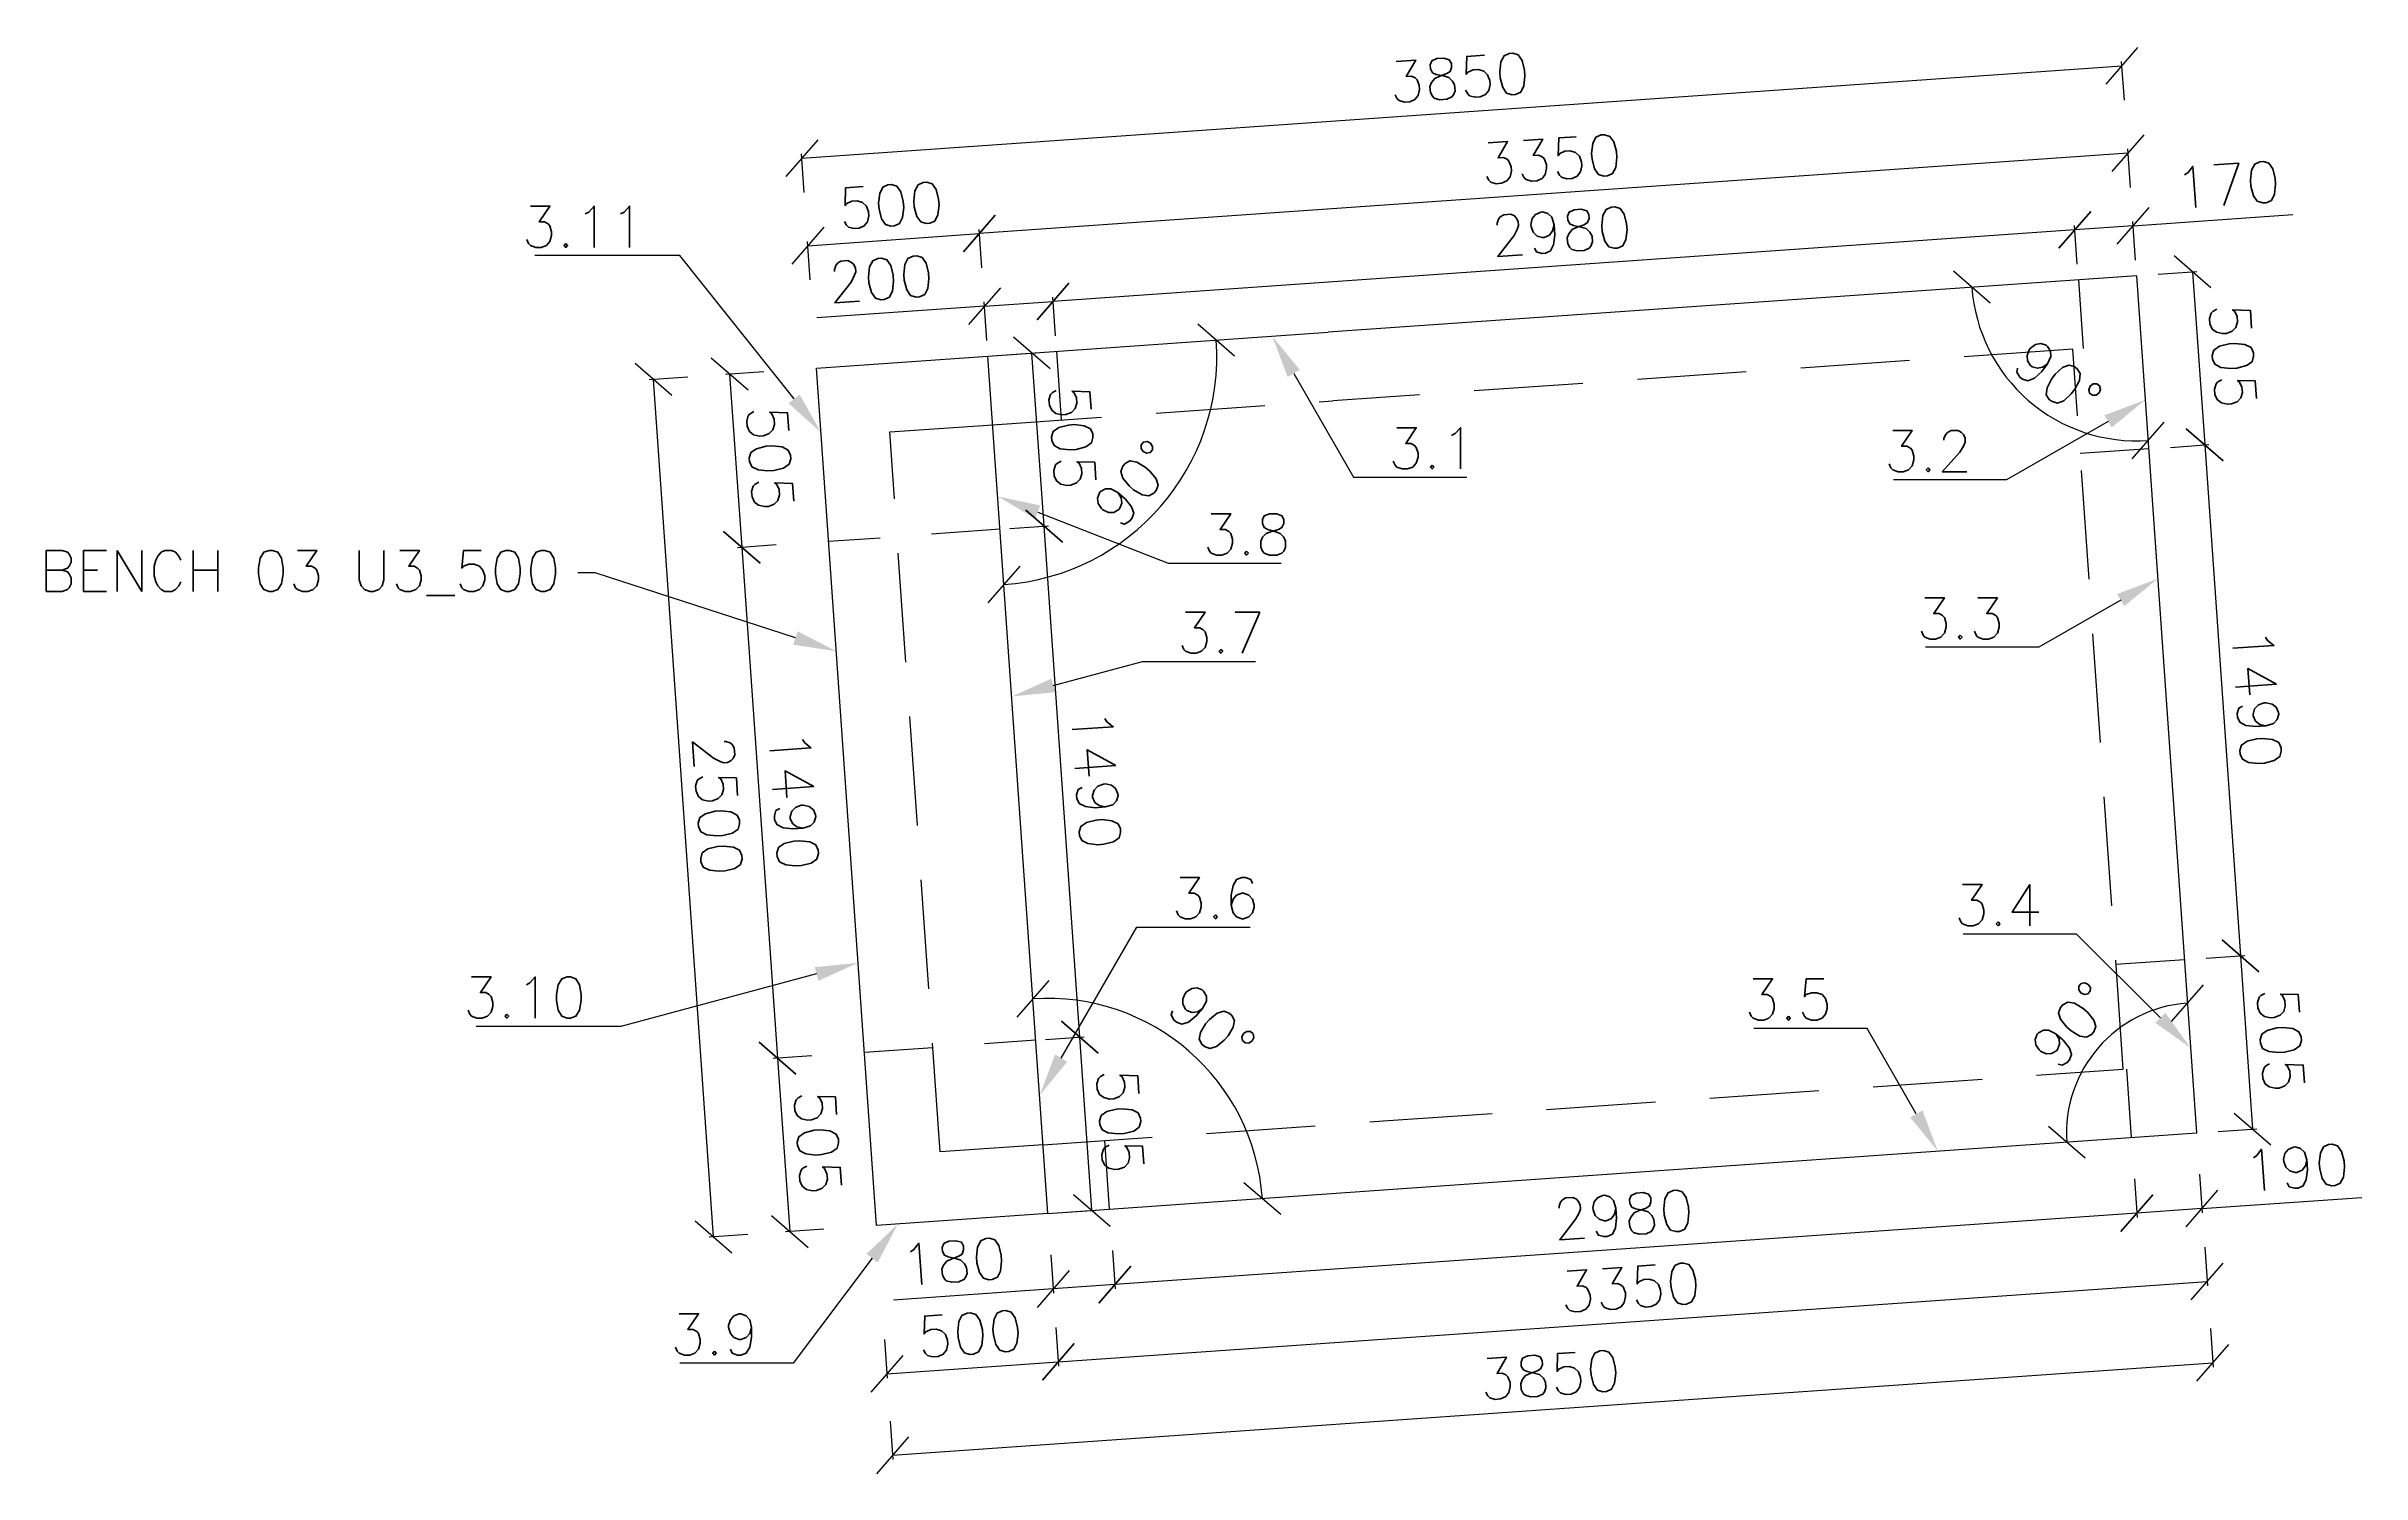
# Model space of a CAD drawing. Header units: millimetres. Extents: x 5046 to 103012, y -15969 to 47766.
# Drawn here: x 78505 to 85241, y 43613 to 47766 of the extents above; entities that cross this region are included whole.
import ezdxf
from ezdxf import colors
from ezdxf.entities.mleader import LeaderData, LeaderLine
from ezdxf.math import Vec2, Vec3

# ---------------------------------------------------------------- set-up
doc = ezdxf.new("R2010")
doc.units = ezdxf.units.MM
doc.linetypes.add('HIDDEN2', pattern=[4.7625, 3.175, -1.5875])
doc.layers.get('0').update_dxf_attribs({"lineweight": 0})
doc.layers.get('Defpoints').update_dxf_attribs({"lineweight": 0})
doc.layers.add('DIM', color=3, linetype='Continuous', lineweight=0)
for name, color, linetype in [('L_KS2 350', 150, 'Continuous'), ('L_KS2 550-350', 190, 'Continuous'), ('L_KS_inderside', 40, 'HIDDEN2'), ('L_U3 Bench', 1, 'Continuous'), ('Profil główny', 7, 'Continuous')]:
    doc.layers.add(name, color=color, linetype=linetype)
doc.styles.add('Skala 1-50', font='simplex.shx', dxfattribs={"height": 120})
doc.dimstyles.new('Skala 1-50', dxfattribs={"dimtxt": 12, "dimasz": 100, "dimexe": 12.5, "dimexo": 0.625, "dimgap": 40, "dimtad": 1, "dimdec": 0, "dimtxsty": 'Skala 1-50', "dimblk": 'OBLIQUE', "dimcen": 2.5, "dimadec": 0, "dimazin": 0, "dimtfac": 1, "dimtdec": 0, "dimtmove": 0, "dimatfit": 3, "dimldrblk": 'OBLIQUE', "dimfxl": 100, "dimfxlon": 1, "dimarcsym": 0})

# ---------------------------------------------------------------- blocks, each defined once
blk = doc.blocks.new('_Oblique')
at = {"color": 0, "linetype": 'ByBlock', "lineweight": -2}
blk.add_line((-0.5, -0.5), (0.5, 0.5), dxfattribs=at)
blk = doc.blocks.new('*D2328')
at = {"layer": 'Defpoints', "color": 0}
for p in [(84586.4, 47098.3), (84621.6, 46594.5), (84784.2, 46605.9)]:
    blk.add_point(p, dxfattribs=at)
at = {"layer": 'DIM', "color": 0, "lineweight": -2}
for p, q in [((84649.1, 47102.7), (84761.4, 47110.5)), ((84748.9, 47109.7), (84784.2, 46605.9)), ((84684.4, 46598.9), (84796.6, 46606.8))]:
    blk.add_line(p, q, dxfattribs=at)
at = {"layer": 'DIM', "color": 0, "linetype": 'ByBlock', "lineweight": -2, "xscale": 100, "yscale": 100, "zscale": 100}
for p, rotation in [((84748.9, 47109.7), 94.0054182707312), ((84784.2, 46605.9), 274.0054182707312)]:
    blk.add_blockref('_Oblique', p, dxfattribs=dict(at, rotation=rotation))
at = {"layer": 'DIM', "color": 0, "insert": (84866.3, 46864.8), "char_height": 120, "attachment_point": 5, "rotation": 274.00542, "style": 'Skala 1-50'}
blk.add_mtext('505', dxfattribs=at)
blk = doc.blocks.new('*D2329')
at = {"layer": 'Defpoints', "color": 0}
for p in [(84621.6, 46594.5), (84725.7, 45108.2), (84888.3, 45119.5)]:
    blk.add_point(p, dxfattribs=at)
at = {"layer": 'DIM', "color": 0, "lineweight": -2}
for p, q in [((84684.4, 46598.9), (84796.6, 46606.8)), ((84784.2, 46605.9), (84888.3, 45119.5)), ((84788.5, 45112.6), (84900.7, 45120.4))]:
    blk.add_line(p, q, dxfattribs=at)
at = {"layer": 'DIM', "color": 0, "linetype": 'ByBlock', "lineweight": -2, "xscale": 100, "yscale": 100, "zscale": 100}
for p, rotation in [((84784.2, 46605.9), 94.00541827073228), ((84888.3, 45119.5), 274.0054182707323)]:
    blk.add_blockref('_Oblique', p, dxfattribs=dict(at, rotation=rotation))
at = {"layer": 'DIM', "color": 0, "insert": (84936, 45869.7), "char_height": 120, "attachment_point": 5, "rotation": 274.00542, "style": 'Skala 1-50'}
blk.add_mtext('1490', dxfattribs=at)
blk = doc.blocks.new('*D2330')
at = {"layer": 'Defpoints', "color": 0}
for p in [(84725.7, 45108.2), (84761, 44604.4), (84923.5, 44615.8)]:
    blk.add_point(p, dxfattribs=at)
at = {"layer": 'DIM', "color": 0, "lineweight": -2}
for p, q in [((84788.5, 45112.6), (84900.7, 45120.4)), ((84888.3, 45119.5), (84923.5, 44615.8)), ((84823.8, 44608.8), (84936, 44616.7))]:
    blk.add_line(p, q, dxfattribs=at)
at = {"layer": 'DIM', "color": 0, "linetype": 'ByBlock', "lineweight": -2, "xscale": 100, "yscale": 100, "zscale": 100}
for p, rotation in [((84888.3, 45119.5), 94.0054182707279), ((84923.5, 44615.8), 274.0054182707279)]:
    blk.add_blockref('_Oblique', p, dxfattribs=dict(at, rotation=rotation))
at = {"layer": 'DIM', "color": 0, "insert": (85005.6, 44874.6), "char_height": 120, "attachment_point": 5, "rotation": 274.00542, "style": 'Skala 1-50'}
blk.add_mtext('505', dxfattribs=at)
blk = doc.blocks.new('*D2331')
at = {"layer": 'Defpoints', "color": 0}
for p in [(84571.4, 44591.1), (84761, 44604.4), (84586.8, 44371.1)]:
    blk.add_point(p, dxfattribs=at)
at = {"layer": 'DIM', "color": 0, "lineweight": -2}
for p, q in [((84579.9, 44470.9), (84587.7, 44358.7)), ((84769.4, 44484.2), (84777.3, 44371.9)), ((84776.4, 44384.4), (85241, 44416.9)), ((84776.4, 44384.4), (84586.8, 44371.1))]:
    blk.add_line(p, q, dxfattribs=at)
at = {"layer": 'DIM', "color": 0, "linetype": 'ByBlock', "lineweight": -2, "xscale": 100, "yscale": 100, "zscale": 100}
for p, rotation in [((84586.8, 44371.1), 184.0054182707321), ((84776.4, 44384.4), 4.005418270732084)]:
    blk.add_blockref('_Oblique', p, dxfattribs=dict(at, rotation=rotation))
at = {"layer": 'DIM', "color": 0, "insert": (85051.6, 44503.9), "char_height": 120, "attachment_point": 5, "rotation": 4.00542, "style": 'Skala 1-50'}
blk.add_mtext('190', dxfattribs=at)
blk = doc.blocks.new('*D2332')
at = {"layer": 'Defpoints', "color": 0}
for p in [(84571.4, 44591.1), (81598.7, 44383), (81614.1, 44163)]:
    blk.add_point(p, dxfattribs=at)
at = {"layer": 'DIM', "color": 0, "lineweight": -2}
for p, q in [((84579.9, 44470.9), (84587.7, 44358.7)), ((84586.8, 44371.1), (81614.1, 44163)), ((81607.1, 44262.7), (81615, 44150.5))]:
    blk.add_line(p, q, dxfattribs=at)
at = {"layer": 'DIM', "color": 0, "linetype": 'ByBlock', "lineweight": -2, "xscale": 100, "yscale": 100, "zscale": 100}
for p, rotation in [((84586.8, 44371.1), 4.005418270732286), ((81614.1, 44163), 184.0054182707323)]:
    blk.add_blockref('_Oblique', p, dxfattribs=dict(at, rotation=rotation))
at = {"layer": 'DIM', "color": 0, "insert": (83093.5, 44366.8), "char_height": 120, "attachment_point": 5, "rotation": 4.00542, "style": 'Skala 1-50'}
blk.add_mtext('2980', dxfattribs=at)
blk = doc.blocks.new('*D2333')
at = {"layer": 'Defpoints', "color": 0}
for p in [(81419.2, 44370.4), (81598.7, 44383), (81434.6, 44150.4)]:
    blk.add_point(p, dxfattribs=at)
at = {"layer": 'DIM', "color": 0, "lineweight": -2}
for p, q in [((81607.1, 44262.7), (81615, 44150.5)), ((81427.6, 44250.2), (81435.4, 44137.9)), ((81434.6, 44150.4), (80970, 44117.9)), ((81614.1, 44163), (81434.6, 44150.4))]:
    blk.add_line(p, q, dxfattribs=at)
at = {"layer": 'DIM', "color": 0, "linetype": 'ByBlock', "lineweight": -2, "xscale": 100, "yscale": 100, "zscale": 100}
for p, rotation in [((81434.6, 44150.4), 184.005418270699), ((81614.1, 44163), 4.005418270698956)]:
    blk.add_blockref('_Oblique', p, dxfattribs=dict(at, rotation=rotation))
at = {"layer": 'DIM', "color": 0, "insert": (81145.4, 44230.4), "char_height": 120, "attachment_point": 5, "rotation": 4.00542, "style": 'Skala 1-50'}
blk.add_mtext('180', dxfattribs=at)
blk = doc.blocks.new('*D2334')
at = {"layer": 'Defpoints', "color": 0}
for p in [(84761, 44604.4), (81419.2, 44370.4), (84791.2, 44172.2)]:
    blk.add_point(p, dxfattribs=at)
at = {"layer": 'DIM', "color": 0, "lineweight": -2}
for p, q in [((84784.3, 44272), (84792.1, 44159.8)), ((81449.4, 43938.2), (84791.2, 44172.2)), ((81442.4, 44038), (81450.3, 43925.8))]:
    blk.add_line(p, q, dxfattribs=at)
at = {"layer": 'DIM', "color": 0, "linetype": 'ByBlock', "lineweight": -2, "xscale": 100, "yscale": 100, "zscale": 100}
for p, rotation in [((84791.2, 44172.2), 4.005418270730484), ((81449.4, 43938.2), 184.0054182707305)]:
    blk.add_blockref('_Oblique', p, dxfattribs=dict(at, rotation=rotation))
at = {"layer": 'DIM', "color": 0, "insert": (83113.3, 44155), "char_height": 120, "attachment_point": 5, "rotation": 4.00542, "style": 'Skala 1-50'}
blk.add_mtext('3350', dxfattribs=at)
blk = doc.blocks.new('*D2335')
at = {"layer": 'Defpoints', "color": 0}
for p in [(80920.4, 44335.5), (81419.2, 44370.4), (81449.4, 43938.2)]:
    blk.add_point(p, dxfattribs=at)
at = {"layer": 'DIM', "color": 0, "lineweight": -2}
for p, q in [((80943.7, 44003.1), (80951.5, 43890.8)), ((81442.4, 44038), (81450.3, 43925.8)), ((80950.6, 43903.3), (81449.4, 43938.2))]:
    blk.add_line(p, q, dxfattribs=at)
at = {"layer": 'DIM', "color": 0, "linetype": 'ByBlock', "lineweight": -2, "xscale": 100, "yscale": 100, "zscale": 100}
for p, rotation in [((81449.4, 43938.2), 4.005418270729635), ((80950.6, 43903.3), 184.0054182707296)]:
    blk.add_blockref('_Oblique', p, dxfattribs=dict(at, rotation=rotation))
at = {"layer": 'DIM', "color": 0, "insert": (81193.1, 44020.5), "char_height": 120, "attachment_point": 5, "rotation": 4.00542, "style": 'Skala 1-50'}
blk.add_mtext('500', dxfattribs=at)
blk = doc.blocks.new('*D2336')
at = {"layer": 'Defpoints', "color": 0}
for p in [(84761, 44604.4), (80920.4, 44335.5), (84807.8, 43935.4)]:
    blk.add_point(p, dxfattribs=at)
at = {"layer": 'DIM', "color": 0, "lineweight": -2}
for p, q in [((84800.8, 44035.1), (84808.7, 43922.9)), ((80967.2, 43666.5), (84807.8, 43935.4)), ((80960.2, 43766.2), (80968.1, 43654))]:
    blk.add_line(p, q, dxfattribs=at)
at = {"layer": 'DIM', "color": 0, "linetype": 'ByBlock', "lineweight": -2, "xscale": 100, "yscale": 100, "zscale": 100}
for p, rotation in [((84807.8, 43935.4), 4.005418270730374), ((80967.2, 43666.5), 184.0054182707304)]:
    blk.add_blockref('_Oblique', p, dxfattribs=dict(at, rotation=rotation))
at = {"layer": 'DIM', "color": 0, "insert": (82880.5, 43900.7), "char_height": 120, "attachment_point": 5, "rotation": 4.00542, "style": 'Skala 1-50'}
blk.add_mtext('3850', dxfattribs=at)
blk = doc.blocks.new('*D2337')
at = {"layer": 'Defpoints', "color": 0}
for p in [(80745.8, 46829.4), (80271.5, 46796.2), (80920.4, 44335.5)]:
    blk.add_point(p, dxfattribs=at)
at = {"layer": 'DIM', "color": 0, "lineweight": -2}
for p, q in [((80371.2, 46803.1), (80259, 46795.3)), ((80446.1, 44302.3), (80271.5, 46796.2)), ((80545.8, 44309.2), (80433.6, 44301.4))]:
    blk.add_line(p, q, dxfattribs=at)
at = {"layer": 'DIM', "color": 0, "linetype": 'ByBlock', "lineweight": -2, "xscale": 100, "yscale": 100, "zscale": 100}
for p, rotation in [((80271.5, 46796.2), 94.00541827073118), ((80446.1, 44302.3), 274.0054182707311)]:
    blk.add_blockref('_Oblique', p, dxfattribs=dict(at, rotation=rotation))
at = {"layer": 'DIM', "color": 0, "insert": (80458.5, 45556.2), "char_height": 120, "attachment_point": 5, "rotation": 274.00542, "style": 'Skala 1-50'}
blk.add_mtext('2500', dxfattribs=at)
blk = doc.blocks.new('*D2338')
at = {"layer": 'Defpoints', "color": 0}
for p in [(81219.6, 47220.6), (80745.8, 46829.4), (81244.5, 46864.3)]:
    blk.add_point(p, dxfattribs=at)
at = {"layer": 'DIM', "color": 0, "lineweight": -2}
for p, q in [((80720.8, 47185.6), (81219.6, 47220.6)), ((81226.6, 47120.8), (81218.7, 47233)), ((80727.8, 47085.9), (80719.9, 47198.1))]:
    blk.add_line(p, q, dxfattribs=at)
at = {"layer": 'DIM', "color": 0, "linetype": 'ByBlock', "lineweight": -2, "xscale": 100, "yscale": 100, "zscale": 100}
for p, rotation in [((80720.8, 47185.6), 184.005418270742), ((81219.6, 47220.6), 4.005418270742009)]:
    blk.add_blockref('_Oblique', p, dxfattribs=dict(at, rotation=rotation))
at = {"layer": 'DIM', "color": 0, "insert": (80963.2, 47302.9), "char_height": 120, "attachment_point": 5, "rotation": 4.00542, "style": 'Skala 1-50'}
blk.add_mtext('500', dxfattribs=at)
blk = doc.blocks.new('*D2339')
at = {"layer": 'Defpoints', "color": 0}
for p in [(81383.9, 44874.2), (81512, 44883.1), (81419.2, 44370.4)]:
    blk.add_point(p, dxfattribs=at)
at = {"layer": 'DIM', "color": 0, "lineweight": -2}
for p, q in [((81412.2, 44876.1), (81524.5, 44884)), ((81547.3, 44379.4), (81512, 44883.1)), ((81447.5, 44372.4), (81559.7, 44380.2))]:
    blk.add_line(p, q, dxfattribs=at)
at = {"layer": 'DIM', "color": 0, "linetype": 'ByBlock', "lineweight": -2, "xscale": 100, "yscale": 100, "zscale": 100}
for p, rotation in [((81512, 44883.1), 94.0054182707279), ((81547.3, 44379.4), 274.0054182707279)]:
    blk.add_blockref('_Oblique', p, dxfattribs=dict(at, rotation=rotation))
at = {"layer": 'DIM', "color": 0, "insert": (81629.4, 44638.2), "char_height": 120, "attachment_point": 5, "rotation": 274.00542, "style": 'Skala 1-50'}
blk.add_mtext('505', dxfattribs=at)
blk = doc.blocks.new('*D2340')
at = {"layer": 'Defpoints', "color": 0}
for p in [(81279.8, 46360.5), (81407.9, 46369.5), (81383.9, 44874.2)]:
    blk.add_point(p, dxfattribs=at)
at = {"layer": 'DIM', "color": 0, "lineweight": -2}
for p, q in [((81308.2, 46362.5), (81420.4, 46370.4)), ((81512, 44883.1), (81407.9, 46369.5)), ((81412.2, 44876.1), (81524.5, 44884))]:
    blk.add_line(p, q, dxfattribs=at)
at = {"layer": 'DIM', "color": 0, "linetype": 'ByBlock', "lineweight": -2, "xscale": 100, "yscale": 100, "zscale": 100}
for p, rotation in [((81407.9, 46369.5), 94.0054182707278), ((81512, 44883.1), 274.0054182707278)]:
    blk.add_blockref('_Oblique', p, dxfattribs=dict(at, rotation=rotation))
at = {"layer": 'DIM', "color": 0, "insert": (81559.7, 45633.3), "char_height": 120, "attachment_point": 5, "rotation": 274.00542, "style": 'Skala 1-50'}
blk.add_mtext('1490', dxfattribs=at)
blk = doc.blocks.new('*D2341')
at = {"layer": 'Defpoints', "color": 0}
for p in [(81244.5, 46864.3), (81372.6, 46873.3), (81279.8, 46360.5)]:
    blk.add_point(p, dxfattribs=at)
at = {"layer": 'DIM', "color": 0, "lineweight": -2}
for p, q in [((81272.9, 46866.3), (81385.1, 46874.1)), ((81407.9, 46369.5), (81372.6, 46873.3)), ((81308.2, 46362.5), (81420.4, 46370.4))]:
    blk.add_line(p, q, dxfattribs=at)
at = {"layer": 'DIM', "color": 0, "linetype": 'ByBlock', "lineweight": -2, "xscale": 100, "yscale": 100, "zscale": 100}
for p, rotation in [((81372.6, 46873.3), 94.00541827073033), ((81407.9, 46369.5), 274.0054182707303)]:
    blk.add_blockref('_Oblique', p, dxfattribs=dict(at, rotation=rotation))
at = {"layer": 'DIM', "color": 0, "insert": (81490, 46628.4), "char_height": 120, "attachment_point": 5, "rotation": 274.00542, "style": 'Skala 1-50'}
blk.add_mtext('505', dxfattribs=at)
blk = doc.blocks.new('*D2342')
at = {"layer": 'Defpoints', "color": 0}
for p in [(81433.9, 47023.5), (81244.5, 46864.3), (81444, 46878.3)]:
    blk.add_point(p, dxfattribs=at)
at = {"layer": 'DIM', "color": 0, "lineweight": -2}
for p, q in [((81241.4, 46909.7), (81233.5, 47021.9)), ((81234.4, 47009.5), (81433.9, 47023.5)), ((81440.9, 46923.7), (81433, 47035.9)), ((81234.4, 47009.5), (80747, 46975.4))]:
    blk.add_line(p, q, dxfattribs=at)
at = {"layer": 'DIM', "color": 0, "linetype": 'ByBlock', "lineweight": -2, "xscale": 100, "yscale": 100, "zscale": 100}
for p, rotation in [((81234.4, 47009.5), 184.0054182707424), ((81433.9, 47023.5), 4.005418270742393)]:
    blk.add_blockref('_Oblique', p, dxfattribs=dict(at, rotation=rotation))
at = {"layer": 'DIM', "color": 0, "insert": (80933.8, 47088.7), "char_height": 120, "attachment_point": 5, "rotation": 4.00542, "style": 'Skala 1-50'}
blk.add_mtext('200', dxfattribs=at)
blk = doc.blocks.new('*D2343')
at = {"layer": 'Defpoints', "color": 0}
for p in [(84406.6, 47231.6), (84416.8, 47086.4), (84586.4, 47098.3)]:
    blk.add_point(p, dxfattribs=at)
at = {"layer": 'DIM', "color": 0, "lineweight": -2}
for p, q in [((84413.6, 47131.8), (84405.7, 47244.1)), ((84576.2, 47243.5), (84406.6, 47231.6)), ((84583.2, 47143.7), (84575.3, 47255.9)), ((84576.2, 47243.5), (85040.8, 47276))]:
    blk.add_line(p, q, dxfattribs=at)
at = {"layer": 'DIM', "color": 0, "linetype": 'ByBlock', "lineweight": -2, "xscale": 100, "yscale": 100, "zscale": 100}
for p, rotation in [((84406.6, 47231.6), 184.0054182707246), ((84576.2, 47243.5), 4.005418270724658)]:
    blk.add_blockref('_Oblique', p, dxfattribs=dict(at, rotation=rotation))
at = {"layer": 'DIM', "color": 0, "insert": (84851.4, 47363), "char_height": 120, "attachment_point": 5, "rotation": 4.00542, "style": 'Skala 1-50'}
blk.add_mtext('170', dxfattribs=at)
blk = doc.blocks.new('*D2344')
at = {"layer": 'Defpoints', "color": 0}
for p in [(84416.8, 47086.4), (81433.9, 47023.5), (81444, 46878.3)]:
    blk.add_point(p, dxfattribs=at)
at = {"layer": 'DIM', "color": 0, "lineweight": -2}
for p, q in [((84406.6, 47231.6), (81433.9, 47023.5)), ((84413.6, 47131.8), (84405.7, 47244.1)), ((81440.9, 46923.7), (81433, 47035.9))]:
    blk.add_line(p, q, dxfattribs=at)
at = {"layer": 'DIM', "color": 0, "linetype": 'ByBlock', "lineweight": -2, "xscale": 100, "yscale": 100, "zscale": 100}
for p, rotation in [((84406.6, 47231.6), 4.00541827072794), ((81433.9, 47023.5), 184.0054182707279)]:
    blk.add_blockref('_Oblique', p, dxfattribs=dict(at, rotation=rotation))
at = {"layer": 'DIM', "color": 0, "insert": (82913.3, 47227.3), "char_height": 120, "attachment_point": 5, "rotation": 4.00542, "style": 'Skala 1-50'}
blk.add_mtext('2980', dxfattribs=at)
blk = doc.blocks.new('*D2345')
at = {"layer": 'Defpoints', "color": 0}
for p in [(81219.6, 47220.6), (84586.4, 47098.3), (81244.5, 46864.3)]:
    blk.add_point(p, dxfattribs=at)
at = {"layer": 'DIM', "color": 0, "lineweight": -2}
for p, q in [((84561.4, 47454.6), (81219.6, 47220.6)), ((84568.4, 47354.8), (84560.5, 47467)), ((81226.6, 47120.8), (81218.7, 47233))]:
    blk.add_line(p, q, dxfattribs=at)
at = {"layer": 'DIM', "color": 0, "linetype": 'ByBlock', "lineweight": -2, "xscale": 100, "yscale": 100, "zscale": 100}
for p, rotation in [((84561.4, 47454.6), 4.005418270728637), ((81219.6, 47220.6), 184.0054182707286)]:
    blk.add_blockref('_Oblique', p, dxfattribs=dict(at, rotation=rotation))
at = {"layer": 'DIM', "color": 0, "insert": (82883.5, 47437.3), "char_height": 120, "attachment_point": 5, "rotation": 4.00542, "style": 'Skala 1-50'}
blk.add_mtext('3350', dxfattribs=at)
blk = doc.blocks.new('*D2346')
at = {"layer": 'Defpoints', "color": 0}
for p in [(84543.6, 47709), (84586.4, 47098.3), (80745.8, 46829.4)]:
    blk.add_point(p, dxfattribs=at)
at = {"layer": 'DIM', "color": 0, "lineweight": -2}
for p, q in [((80703, 47440.1), (84543.6, 47709)), ((84550.6, 47609.3), (84542.7, 47721.5)), ((80710, 47340.4), (80702.1, 47452.6))]:
    blk.add_line(p, q, dxfattribs=at)
at = {"layer": 'DIM', "color": 0, "linetype": 'ByBlock', "lineweight": -2, "xscale": 100, "yscale": 100, "zscale": 100}
for p, rotation in [((84543.6, 47709), 4.005418270730374), ((80703, 47440.1), 184.0054182707304)]:
    blk.add_blockref('_Oblique', p, dxfattribs=dict(at, rotation=rotation))
at = {"layer": 'DIM', "color": 0, "insert": (82616.3, 47674.3), "char_height": 120, "attachment_point": 5, "rotation": 4.00542, "style": 'Skala 1-50'}
blk.add_mtext('3850', dxfattribs=at)
blk = doc.blocks.new('*D2347')
at = {"layer": 'Defpoints', "color": 0}
for p in [(84586.4, 47098.3), (84549.2, 44918.4), (84761, 44604.4), (84761, 44604.4), (82408.7, 44439.7)]:
    blk.add_point(p, dxfattribs=at)
at = {"layer": 'DIM', "color": 0, "lineweight": -2}
blk.add_arc((84761, 44604.4), 378.7, 94.00542, 184.00542, dxfattribs=at)
at = {"layer": 'DIM', "color": 0, "linetype": 'ByBlock', "lineweight": -2, "xscale": 100, "yscale": 100, "zscale": 100}
for p, rotation in [((84734.5, 44982.2), 4.005418270731178), ((84383.2, 44577.9), 274.0054182707323)]:
    blk.add_blockref('_Oblique', p, dxfattribs=dict(at, rotation=rotation))
at = {"layer": 'DIM', "color": 0, "insert": (84399.7, 44918.4), "char_height": 120, "attachment_point": 5, "rotation": 49.00542, "style": 'Skala 1-50'}
blk.add_mtext('90%%d', dxfattribs=at)
blk = doc.blocks.new('*D2348')
at = {"layer": 'Defpoints', "color": 0}
for p in [(84586.4, 47098.3), (84586.4, 47098.3), (82234.1, 46933.6), (84188, 46829.5), (84761, 44604.4)]:
    blk.add_point(p, dxfattribs=at)
at = {"layer": 'DIM', "color": 0, "lineweight": -2}
blk.add_arc((84586.4, 47098.3), 480.6, 184.00542, 274.00542, dxfattribs=at)
at = {"layer": 'DIM', "color": 0, "linetype": 'ByBlock', "lineweight": -2, "xscale": 100, "yscale": 100, "zscale": 100}
for p, rotation in [((84107, 47064.7), 94.005418270724), ((84619.9, 46618.9), 4.005418270731178)]:
    blk.add_blockref('_Oblique', p, dxfattribs=dict(at, rotation=rotation))
at = {"layer": 'DIM', "color": 0, "insert": (84356.2, 46795.2), "char_height": 120, "attachment_point": 5, "rotation": 322.79253, "style": 'Skala 1-50'}
blk.add_mtext('90%%d', dxfattribs=at)
blk = doc.blocks.new('*D2349')
at = {"layer": 'Defpoints', "color": 0}
for p in [(82234.1, 46933.6), (81244.5, 46864.3), (81244.5, 46864.3), (81617, 46312.1), (81419.2, 44370.4)]:
    blk.add_point(p, dxfattribs=at)
at = {"layer": 'DIM', "color": 0, "lineweight": -2}
blk.add_arc((81244.5, 46864.3), 666.1, 274.00542, 4.00542, dxfattribs=at)
at = {"layer": 'DIM', "color": 0, "linetype": 'ByBlock', "lineweight": -2, "xscale": 100, "yscale": 100, "zscale": 100}
for p, rotation in [((81909, 46910.8), 94.00541827073967), ((81291.1, 46199.9), 184.0054182707283)]:
    blk.add_blockref('_Oblique', p, dxfattribs=dict(at, rotation=rotation))
at = {"layer": 'DIM', "color": 0, "insert": (81671.8, 46493), "char_height": 120, "attachment_point": 5, "rotation": 49.00542, "style": 'Skala 1-50'}
blk.add_mtext('90%%d', dxfattribs=at)
blk = doc.blocks.new('*D2350')
at = {"layer": 'Defpoints', "color": 0}
for p in [(81244.5, 46864.3), (81937.5, 44720.1), (82408.7, 44439.7), (81419.2, 44370.4), (81419.2, 44370.4)]:
    blk.add_point(p, dxfattribs=at)
at = {"layer": 'DIM', "color": 0, "lineweight": -2}
blk.add_arc((81419.2, 44370.4), 625.3, 4.00542, 94.00542, dxfattribs=at)
at = {"layer": 'DIM', "color": 0, "linetype": 'ByBlock', "lineweight": -2, "xscale": 100, "yscale": 100, "zscale": 100}
for p, rotation in [((81375.5, 44994.1), 184.0054182707283), ((82042.9, 44414.1), 274.0054182707262)]:
    blk.add_blockref('_Oblique', p, dxfattribs=dict(at, rotation=rotation))
at = {"layer": 'DIM', "color": 0, "insert": (81894.9, 44917.8), "char_height": 120, "attachment_point": 5, "rotation": 319.00542, "style": 'Skala 1-50'}
blk.add_mtext('90%%d', dxfattribs=at)
blk = doc.blocks.new('*D2351')
at = {"layer": 'Defpoints', "color": 0}
for p in [(80745.8, 46829.4), (80528.6, 46307.9), (80781, 46325.6)]:
    blk.add_point(p, dxfattribs=at)
at = {"layer": 'DIM', "color": 0, "lineweight": -2}
for p, q in [((80593.1, 46818.7), (80480.8, 46810.8)), ((80493.3, 46811.7), (80528.6, 46307.9)), ((80628.3, 46314.9), (80516.1, 46307))]:
    blk.add_line(p, q, dxfattribs=at)
at = {"layer": 'DIM', "color": 0, "linetype": 'ByBlock', "lineweight": -2, "xscale": 100, "yscale": 100, "zscale": 100}
for p, rotation in [((80493.3, 46811.7), 94.00541827073125), ((80528.6, 46307.9), 274.0054182707312)]:
    blk.add_blockref('_Oblique', p, dxfattribs=dict(at, rotation=rotation))
at = {"layer": 'DIM', "color": 0, "insert": (80610.7, 46566.8), "char_height": 120, "attachment_point": 5, "rotation": 274.00542, "style": 'Skala 1-50'}
blk.add_mtext('505', dxfattribs=at)
blk = doc.blocks.new('*D2352')
at = {"layer": 'Defpoints', "color": 0}
for p in [(80781, 46325.6), (80632.7, 44821.6), (80885.1, 44839.2)]:
    blk.add_point(p, dxfattribs=at)
at = {"layer": 'DIM', "color": 0, "lineweight": -2}
for p, q in [((80628.3, 46314.9), (80516.1, 46307)), ((80528.6, 46307.9), (80632.7, 44821.6)), ((80732.4, 44828.5), (80620.2, 44820.7))]:
    blk.add_line(p, q, dxfattribs=at)
at = {"layer": 'DIM', "color": 0, "linetype": 'ByBlock', "lineweight": -2, "xscale": 100, "yscale": 100, "zscale": 100}
for p, rotation in [((80528.6, 46307.9), 94.00541827073005), ((80632.7, 44821.6), 274.00541827073)]:
    blk.add_blockref('_Oblique', p, dxfattribs=dict(at, rotation=rotation))
at = {"layer": 'DIM', "color": 0, "insert": (80680.4, 45571.7), "char_height": 120, "attachment_point": 5, "rotation": 274.00542, "style": 'Skala 1-50'}
blk.add_mtext('1490', dxfattribs=at)
blk = doc.blocks.new('*D2353')
at = {"layer": 'Defpoints', "color": 0}
for p in [(80885.1, 44839.2), (80920.4, 44335.5), (80667.9, 44317.8)]:
    blk.add_point(p, dxfattribs=at)
at = {"layer": 'DIM', "color": 0, "lineweight": -2}
for p, q in [((80732.4, 44828.5), (80620.2, 44820.7)), ((80632.7, 44821.6), (80667.9, 44317.8)), ((80767.7, 44324.8), (80655.5, 44316.9))]:
    blk.add_line(p, q, dxfattribs=at)
at = {"layer": 'DIM', "color": 0, "linetype": 'ByBlock', "lineweight": -2, "xscale": 100, "yscale": 100, "zscale": 100}
for p, rotation in [((80632.7, 44821.6), 94.0054182707345), ((80667.9, 44317.8), 274.0054182707345)]:
    blk.add_blockref('_Oblique', p, dxfattribs=dict(at, rotation=rotation))
at = {"layer": 'DIM', "color": 0, "insert": (80750, 44576.7), "char_height": 120, "attachment_point": 5, "rotation": 274.00542, "style": 'Skala 1-50'}
blk.add_mtext('505', dxfattribs=at)

msp = doc.modelspace()

# ---------------------------------------------------------------- linework, layer by layer
at = {"layer": 'L_KS2 350'}
msp.add_lwpolyline([(82408.7, 44439.7), (84761, 44604.4), (84586.4, 47098.3), (82234.1, 46933.6)], dxfattribs=at)
at = {"layer": 'L_KS2 550-350'}
for points in [[(81244.5, 46864.3), (82234.1, 46933.6)], [(81419.2, 44370.4), (82408.7, 44439.7)]]:
    msp.add_lwpolyline(points, dxfattribs=at)
at = {"layer": 'L_KS_inderside', "color": 150, "ltscale": 100}
msp.add_lwpolyline([(82394.8, 44639.2), (84547.5, 44789.9), (84400.8, 46884.8), (82248.1, 46734.1)], dxfattribs=at)
at = {"layer": 'L_KS_inderside', "color": 190, "ltscale": 100}
for points in [[(81258.5, 46664.8), (82248.1, 46734.1)], [(81405.2, 44569.9), (82394.8, 44639.2)]]:
    msp.add_lwpolyline(points, dxfattribs=at)
at = {"layer": 'L_KS_inderside', "color": 1, "ltscale": 100}
msp.add_lwpolyline([(81405.2, 44569.9), (81105.9, 44549), (80959.2, 46643.8), (81258.5, 46664.8)], dxfattribs=at)
at = {"layer": 'L_U3 Bench'}
for points in [[(81419.2, 44370.4), (80920.4, 44335.5), (80745.8, 46829.4), (81244.5, 46864.3)], [(81419.2, 44370.4), (81244.5, 46864.3)]]:
    msp.add_lwpolyline(points, dxfattribs=at)
at = {"layer": 'Profil główny'}
for p, q in [((84416.8, 47086.4), (84430.7, 46886.9)), ((81444, 46878.3), (81458, 46678.7)), ((84621.6, 46594.5), (84422.1, 46580.6)), ((81279.8, 46360.5), (81080.3, 46346.6)), ((80781, 46325.6), (80930.7, 46336.1)), ((84725.7, 45108.2), (84526.2, 45094.2)), ((81383.9, 44874.2), (81234.3, 44863.7)), ((80885.1, 44839.2), (81084.6, 44853.2)), ((84571.4, 44591.1), (84557.5, 44789.9)), ((81598.7, 44383), (81584.8, 44582.5))]:
    msp.add_line(p, q, dxfattribs=at)

# ---------------------------------------------------------------- dimensions: what is measured, and where the dimension line sits
at = {"layer": 'DIM'}
for p1, p2, distance, picture, middle in [((80745.8, 46829.4), (84586.4, 47098.3), 612.2, '*D2346', (82616.3, 47674.3)), ((84586.4, 47098.3), (81244.5, 46864.3), -357.2, '*D2345', (82883.5, 47437.3)), ((80745.8, 46829.4), (81244.5, 46864.3), 357.2, '*D2338', (80963.2, 47302.9)), ((84416.8, 47086.4), (81444, 46878.3), -145.5, '*D2344', (82913.3, 47227.3)), ((84586.4, 47098.3), (84621.6, 46594.5), 162.9, '*D2328', (84866.3, 46864.8)), ((81279.8, 46360.5), (81244.5, 46864.3), -128.4, '*D2341', (81490, 46628.4)), ((80920.4, 44335.5), (80745.8, 46829.4), 475.5, '*D2337', (80458.5, 45556.2)), ((80745.8, 46829.4), (80781, 46325.6), -253.1, '*D2351', (80610.7, 46566.8)), ((84621.6, 46594.5), (84725.7, 45108.2), 162.9, '*D2329', (84936, 45869.7)), ((81383.9, 44874.2), (81279.8, 46360.5), -128.4, '*D2340', (81559.7, 45633.3)), ((80781, 46325.6), (80885.1, 44839.2), -253.1, '*D2352', (80680.4, 45571.7)), ((84725.7, 45108.2), (84761, 44604.4), 162.9, '*D2330', (85005.6, 44874.6)), ((81419.2, 44370.4), (81383.9, 44874.2), -128.4, '*D2339', (81629.4, 44638.2)), ((80885.1, 44839.2), (80920.4, 44335.5), -253.1, '*D2353', (80750, 44576.7)), ((80920.4, 44335.5), (84761, 44604.4), -670.7, '*D2336', (82880.5, 43900.7)), ((81419.2, 44370.4), (84761, 44604.4), -433.2, '*D2334', (83113.3, 44155)), ((84571.4, 44591.1), (81598.7, 44383), 220.5, '*D2332', (83093.5, 44366.8)), ((80920.4, 44335.5), (81419.2, 44370.4), -433.2, '*D2335', (81193.1, 44020.5))]:
    dim = msp.add_aligned_dim(p1=p1, p2=p2, distance=distance, dimstyle='Skala 1-50', dxfattribs=at)
    dim.commit()
    dim.dimension.update_dxf_attribs({"geometry": picture, "text_midpoint": middle})
for base, p1, p2, angle, picture, middle in [((84406.6, 47231.6), (84586.4, 47098.3), (84416.8, 47086.4), 184.00542, '*D2343', (84858.4, 47263.2)), ((81433.9, 47023.5), (81244.5, 46864.3), (81444, 46878.3), 4.00542, '*D2342', (80940.8, 46988.9)), ((84586.8, 44371.1), (84761, 44604.4), (84571.4, 44591.1), 184.00542, '*D2331', (85058.6, 44404.2)), ((81434.6, 44150.4), (81598.7, 44383), (81419.2, 44370.4), 184.00542, '*D2333', (81152.4, 44130.6))]:
    dim = msp.add_linear_dim(base=base, p1=p1, p2=p2, angle=angle, dimstyle='Skala 1-50', dxfattribs=at)
    dim.commit()
    dim.dimension.update_dxf_attribs({"geometry": picture, "text_midpoint": middle, "dimtype": 161})
dim = msp.add_angular_dim_2l(base=(84188, 46829.5), line1=((84761, 44604.4), (84586.4, 47098.3)), line2=((84586.4, 47098.3), (82234.1, 46933.6)), dimstyle='Skala 1-50', dxfattribs=at)
dim.commit()
dim.dimension.update_dxf_attribs({"geometry": '*D2348', "text_midpoint": (84295.8, 46715.5), "dimtype": 162})
for base, line1, line2, picture, middle in [((84549.2, 44918.4), ((82408.7, 44439.7), (84761, 44604.4)), ((84761, 44604.4), (84586.4, 47098.3)), '*D2347', (84399.7, 44918.4)), ((81617, 46312.1), ((81419.2, 44370.4), (81244.5, 46864.3)), ((81244.5, 46864.3), (82234.1, 46933.6)), '*D2349', (81671.8, 46493)), ((81937.5, 44720.1), ((81419.2, 44370.4), (81244.5, 46864.3)), ((81419.2, 44370.4), (82408.7, 44439.7)), '*D2350', (81894.9, 44917.8))]:
    dim = msp.add_angular_dim_2l(base=base, line1=line1, line2=line2, dimstyle='Skala 1-50', dxfattribs=at)
    dim.commit()
    dim.dimension.update_dxf_attribs({"geometry": picture, "text_midpoint": middle})

# ---------------------------------------------------------------- leaders
ml = msp.add_multileader_mtext('Standard', dxfattribs=at)
ml.set_content('3.11', style='Skala 1-50')
ml.set_leader_properties()
ml.build(insert=Vec2(0, 0))
ml.multileader.update_dxf_attribs({"has_text_frame": 1, "text_left_attachment_type": 5, "text_right_attachment_type": 5, "dogleg_length": 50, "arrow_head_size": 125})
ctx = ml.context
ctx.base_point, ctx.char_height, ctx.arrow_head_size, ctx.landing_gap_size, ctx.plane_origin = Vec3(79906.6, 47156.6), 120, 125, 50, Vec3(80758.9, 46642.1)
ctx.left_attachment, ctx.right_attachment, ctx.text_align_type = 5, 5, 2
notes = []
notes.append((ctx, [(0, (1, 1, 0), (80348, 47156.6), (-1, 0), 50, [(0, [(80758.9, 46642.1)], 0, [])])]))
ctx.mtext.insert, ctx.mtext.alignment, ctx.mtext.flow_direction = Vec3(80248, 47300.6), 3, 5
ml = msp.add_multileader_mtext('Standard', dxfattribs=at)
ml.set_content('3.1', style='Skala 1-50')
ml.set_leader_properties()
ml.build(insert=Vec2(0, 0))
ml.multileader.update_dxf_attribs({"has_text_frame": 1, "text_left_attachment_type": 5, "text_right_attachment_type": 5, "dogleg_length": 50, "arrow_head_size": 125})
ctx = ml.context
ctx.base_point, ctx.char_height, ctx.arrow_head_size, ctx.landing_gap_size, ctx.plane_origin = Vec3(82358.5, 46512), 120, 125, 50, Vec3(82071.7, 46922.2)
ctx.left_attachment, ctx.right_attachment = 5, 5
notes.append((ctx, [(0, (1, 1, 0), (82308.5, 46512), (1, 0), 50, [(0, [(82071.7, 46922.2)], 0, [])])]))
ctx.mtext.insert, ctx.mtext.flow_direction = Vec3(82408.5, 46656), 5
ml = msp.add_multileader_mtext('Standard', dxfattribs=at)
ml.set_content('3.2', style='Skala 1-50')
ml.set_leader_properties()
ml.build(insert=Vec2(0, 0))
ml.multileader.update_dxf_attribs({"has_text_frame": 1, "text_left_attachment_type": 5, "text_right_attachment_type": 5, "dogleg_length": 50, "arrow_head_size": 125})
ctx = ml.context
ctx.base_point, ctx.char_height, ctx.arrow_head_size, ctx.landing_gap_size, ctx.plane_origin = Vec3(83806.7, 46504), 120, 125, 50, Vec3(84611.7, 46737)
ctx.left_attachment, ctx.right_attachment, ctx.text_align_type = 5, 5, 2
notes.append((ctx, [(0, (1, 1, 0), (84208.1, 46504), (-1, 0), 50, [(0, [(84611.7, 46737)], 0, [])])]))
ctx.mtext.insert, ctx.mtext.alignment, ctx.mtext.flow_direction = Vec3(84108.1, 46648), 3, 5
ml = msp.add_multileader_mtext('Standard', dxfattribs=at)
ml.set_content('3.8', style='Skala 1-50')
ml.set_leader_properties()
ml.build(insert=Vec2(0, 0))
ml.multileader.update_dxf_attribs({"has_text_frame": 1, "text_left_attachment_type": 5, "text_right_attachment_type": 5, "dogleg_length": 50, "arrow_head_size": 125})
ctx = ml.context
ctx.base_point, ctx.char_height, ctx.arrow_head_size, ctx.landing_gap_size, ctx.plane_origin = Vec3(81818.6, 46261.7), 120, 125, 50, Vec3(81273.1, 46456.3)
ctx.left_attachment, ctx.right_attachment = 5, 5
notes.append((ctx, [(0, (1, 1, 0), (81768.6, 46261.7), (1, 0), 50, [(0, [(81273.1, 46456.3)], 0, [])])]))
ctx.mtext.insert, ctx.mtext.flow_direction = Vec3(81868.6, 46405.7), 5
ml = msp.add_multileader_mtext('Standard', dxfattribs=at)
ml.set_content('BENCH 03 U3_500', style='Skala 1-50')
ml.set_leader_properties()
ml.build(insert=Vec2(0, 0))
ml.multileader.update_dxf_attribs({"text_left_attachment_type": 5, "text_right_attachment_type": 3, "dogleg_length": 50, "arrow_head_size": 125})
ctx = ml.context
ctx.base_point, ctx.char_height, ctx.arrow_head_size, ctx.landing_gap_size, ctx.plane_origin = Vec3(78220.5, 46167.8), 120, 125, 50, Vec3(81250, 46808.7)
ctx.left_attachment, ctx.right_attachment, ctx.text_align_type = 5, 3, 2
notes.append((ctx, [(0, (1, 1, 0), (80102, 46233.5), (-1, 0), 50, [(0, [(80803.4, 46005.7)], 0, [])])]))
ctx.mtext.insert, ctx.mtext.alignment, ctx.mtext.flow_direction = Vec3(80002, 46299.2), 3, 5
ml = msp.add_multileader_mtext('Standard', dxfattribs=at)
ml.set_content('3.3', style='Skala 1-50')
ml.set_leader_properties()
ml.build(insert=Vec2(0, 0))
ml.multileader.update_dxf_attribs({"has_text_frame": 1, "text_left_attachment_type": 5, "text_right_attachment_type": 5, "dogleg_length": 50, "arrow_head_size": 125})
ctx = ml.context
ctx.base_point, ctx.char_height, ctx.arrow_head_size, ctx.landing_gap_size, ctx.plane_origin = Vec3(83900.5, 46017.1), 120, 125, 50, Vec3(84648.1, 46216.9)
ctx.left_attachment, ctx.right_attachment, ctx.text_align_type = 5, 5, 2
notes.append((ctx, [(0, (1, 1, 0), (84301.9, 46017.1), (-1, 0), 50, [(0, [(84648.1, 46216.9)], 0, [])])]))
ctx.mtext.insert, ctx.mtext.alignment, ctx.mtext.flow_direction = Vec3(84201.9, 46161.1), 3, 5
ml = msp.add_multileader_mtext('Standard', dxfattribs=at)
ml.set_content('3.7', style='Skala 1-50')
ml.set_leader_properties()
ml.build(insert=Vec2(0, 0))
ml.multileader.update_dxf_attribs({"has_text_frame": 1, "text_left_attachment_type": 5, "text_right_attachment_type": 5, "dogleg_length": 50, "arrow_head_size": 125})
ctx = ml.context
ctx.base_point, ctx.char_height, ctx.arrow_head_size, ctx.landing_gap_size, ctx.plane_origin = Vec3(81743.9, 45975.8), 120, 125, 50, Vec3(81313.9, 45874)
ctx.left_attachment, ctx.right_attachment = 5, 5
notes.append((ctx, [(0, (1, 1, 0), (81693.9, 45975.8), (1, 0), 50, [(0, [(81313.9, 45874)], 0, [])])]))
ctx.mtext.insert, ctx.mtext.flow_direction = Vec3(81793.9, 46119.8), 5
ml = msp.add_multileader_mtext('Standard', dxfattribs=at)
ml.set_content('3.6', style='Skala 1-50')
ml.set_leader_properties()
ml.build(insert=Vec2(0, 0))
ml.multileader.update_dxf_attribs({"has_text_frame": 1, "text_left_attachment_type": 5, "text_right_attachment_type": 5, "dogleg_length": 50, "arrow_head_size": 125})
ctx = ml.context
ctx.base_point, ctx.char_height, ctx.arrow_head_size, ctx.landing_gap_size, ctx.plane_origin = Vec3(81727.7, 45203.2), 120, 125, 50, Vec3(81395.1, 44713.7)
ctx.left_attachment, ctx.right_attachment = 5, 5
notes.append((ctx, [(0, (1, 1, 0), (81677.7, 45203.2), (1, 0), 50, [(0, [(81395.1, 44713.7)], 0, [])])]))
ctx.mtext.insert, ctx.mtext.flow_direction = Vec3(81777.7, 45347.2), 5
ml = msp.add_multileader_mtext('Standard', dxfattribs=at)
ml.set_content('3.4', style='Skala 1-50')
ml.set_leader_properties()
ml.build(insert=Vec2(0, 0))
ml.multileader.update_dxf_attribs({"has_text_frame": 1, "text_left_attachment_type": 5, "text_right_attachment_type": 5, "dogleg_length": 50, "arrow_head_size": 125})
ctx = ml.context
ctx.base_point, ctx.char_height, ctx.arrow_head_size, ctx.landing_gap_size, ctx.plane_origin = Vec3(84004.5, 45183.1), 120, 125, 50, Vec3(84743.7, 44851)
ctx.left_attachment, ctx.right_attachment, ctx.text_align_type = 5, 5, 2
notes.append((ctx, [(0, (1, 1, 0), (84411.6, 45183.1), (-1, 0), 50, [(0, [(84743.7, 44851)], 0, [])])]))
ctx.mtext.insert, ctx.mtext.alignment, ctx.mtext.flow_direction = Vec3(84311.6, 45327.1), 3, 5
ml = msp.add_multileader_mtext('Standard', dxfattribs=at)
ml.set_content('3.10', style='Skala 1-50')
ml.set_leader_properties()
ml.build(insert=Vec2(0, 0))
ml.multileader.update_dxf_attribs({"has_text_frame": 1, "text_left_attachment_type": 5, "text_right_attachment_type": 5, "dogleg_length": 50, "arrow_head_size": 125})
ctx = ml.context
ctx.base_point, ctx.char_height, ctx.arrow_head_size, ctx.landing_gap_size, ctx.plane_origin = Vec3(79683.9, 44914.3), 120, 125, 50, Vec3(80866.9, 45099.2)
ctx.left_attachment, ctx.right_attachment, ctx.text_align_type = 5, 5, 2
notes.append((ctx, [(0, (1, 1, 0), (80176.8, 44914.3), (-1, 0), 50, [(0, [(80866.9, 45099.2)], 0, [])])]))
ctx.mtext.insert, ctx.mtext.alignment, ctx.mtext.flow_direction = Vec3(80076.8, 45058.3), 3, 5
ml = msp.add_multileader_mtext('Standard', dxfattribs=at)
ml.set_content('3.5', style='Skala 1-50')
ml.set_leader_properties()
ml.build(insert=Vec2(0, 0))
ml.multileader.update_dxf_attribs({"has_text_frame": 1, "text_left_attachment_type": 5, "text_right_attachment_type": 5, "dogleg_length": 50, "arrow_head_size": 125})
ctx = ml.context
ctx.base_point, ctx.char_height, ctx.arrow_head_size, ctx.landing_gap_size, ctx.plane_origin = Vec3(83400.5, 44908.4), 120, 125, 50, Vec3(84007.9, 44551.7)
ctx.left_attachment, ctx.right_attachment, ctx.text_align_type = 5, 5, 2
notes.append((ctx, [(0, (1, 1, 0), (83801.9, 44908.4), (-1, 0), 50, [(0, [(84007.9, 44551.7)], 0, [])])]))
ctx.mtext.insert, ctx.mtext.alignment, ctx.mtext.flow_direction = Vec3(83701.9, 45052.4), 3, 5
ml = msp.add_multileader_mtext('Standard', dxfattribs=at)
ml.set_content('3.9', style='Skala 1-50')
ml.set_leader_properties()
ml.build(insert=Vec2(0, 0))
ml.multileader.update_dxf_attribs({"has_text_frame": 1, "text_left_attachment_type": 5, "text_right_attachment_type": 5, "dogleg_length": 50, "arrow_head_size": 125})
ctx = ml.context
ctx.base_point, ctx.char_height, ctx.arrow_head_size, ctx.landing_gap_size, ctx.plane_origin = Vec3(80281.9, 43934.2), 120, 125, 50, Vec3(80982.9, 44339.8)
ctx.left_attachment, ctx.right_attachment, ctx.text_align_type = 5, 5, 2
notes.append((ctx, [(0, (1, 1, 0), (80677.6, 43934.2), (-1, 0), 50, [(0, [(80982.9, 44339.8)], 0, [])])]))
ctx.mtext.insert, ctx.mtext.alignment, ctx.mtext.flow_direction = Vec3(80577.6, 44078.2), 3, 5
for ctx, leaders in notes:
    for number, flags, end, landing, length, lines in leaders:
        leader = LeaderData()
        leader.index, (leader.has_last_leader_line, leader.has_dogleg_vector, leader.attachment_direction) = number, flags
        leader.last_leader_point, leader.dogleg_vector, leader.dogleg_length = Vec3(end), Vec3(landing), length
        for number, points, colour, breaks in lines:
            line = LeaderLine()
            line.index, line.vertices, line.color, line.breaks = number, Vec3.list(points), colors.encode_raw_color(colour), breaks
            leader.lines.append(line)
        ctx.leaders.append(leader)

doc.saveas('drawing.dxf')
